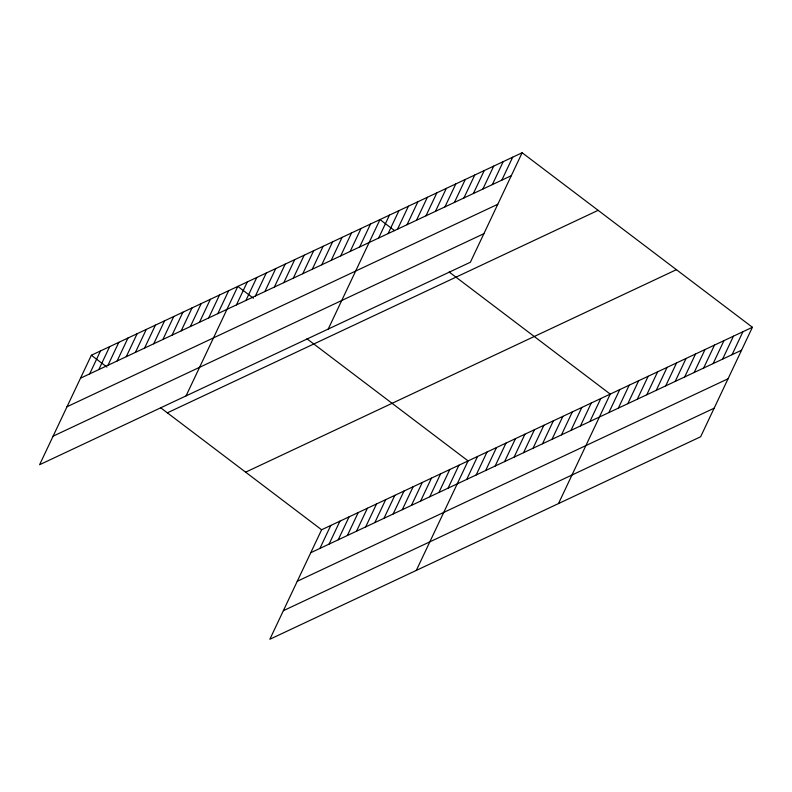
<?xml version="1.0" encoding="UTF-8"?>
<svg xmlns="http://www.w3.org/2000/svg" width="792" height="792" viewBox="0 0 792 792"><rect width="100%" height="100%" fill="white"/><g stroke="black" fill="none" stroke-linecap="round" stroke-linejoin="round"><path stroke-width="1.19" d="M522.146 152.747L91.357 355.242L39.6 464.726L470.389 262.231L522.146 152.747L752.4 327.274L700.643 436.758L269.854 639.253L321.611 529.769L752.4 327.274M89.664 373.883L100.505 350.935M98.812 369.587L109.662 346.639M107.969 365.28L118.82 342.332M117.127 360.974L127.967 338.036M126.274 356.677L137.125 333.729M135.432 352.371L146.282 329.423M144.59 348.064L155.43 325.126M153.737 343.768L164.588 320.819M162.895 339.461L173.745 316.513M172.052 335.155L182.893 312.216M181.2 330.858L192.05 307.91M190.357 326.552L201.208 303.603M199.515 322.255L210.355 299.307M208.662 317.948L219.513 295M217.82 313.642L228.67 290.694M186.07 395.881L237.818 286.397L253.41 298.208M236.452 304.89L247.302 281.942M245.926 300.435L256.776 277.487M255.41 295.98L266.251 273.032M264.884 291.525L275.735 268.577M274.359 287.07L285.209 264.122M283.843 282.615L294.683 259.667M293.317 278.16L304.168 255.212M302.792 273.705L313.642 250.757M312.276 269.25L323.116 246.302M321.75 264.795L332.6 241.847M331.224 260.34L342.075 237.392M340.708 255.885L351.549 232.937M350.183 251.43L361.033 228.482M359.657 246.975L370.507 224.027M328.235 329.056L379.982 219.572L394.594 230.65M378.616 238.065L389.466 215.117M388.09 233.61L398.94 210.662M397.574 229.155L408.415 206.207M407.048 224.7L417.889 201.752M416.523 220.245L427.373 197.297M425.997 215.79L436.847 192.842M435.481 211.335L446.322 188.387M444.955 206.88L455.806 183.932M454.43 202.425L465.28 179.477M463.914 197.97L474.755 175.022M473.388 193.515L484.239 170.567M482.863 189.06L493.713 166.112M319.918 548.411L330.759 525.462M492.347 184.605L503.187 161.657M329.066 544.104L339.917 521.156M501.821 180.15L512.672 157.202M338.224 539.807L349.074 516.859M347.381 535.501L358.222 512.553M356.529 531.194L367.379 508.256M365.686 526.898L376.537 503.95M374.844 522.591L385.684 499.643M383.991 518.285L394.842 495.346M393.149 513.988L403.999 491.04M402.306 509.682L413.147 486.733M411.454 505.375L422.304 482.437M420.611 501.079L431.462 478.13M429.769 496.772L440.609 473.824M438.926 492.476L449.767 469.527M448.074 488.169L458.924 465.221M416.325 570.398L468.082 460.914L306.989 338.818M466.706 479.407L477.556 456.459M476.19 474.952L487.03 452.004M485.664 470.498L496.505 447.549M495.139 466.043L505.989 443.104M504.613 461.587L515.463 438.649M514.097 457.132L524.938 434.194M523.571 452.678L534.422 429.739M533.046 448.222L543.896 425.284M542.53 443.767L553.37 420.829M552.004 439.312L562.855 416.374M561.478 434.858L572.329 411.919M570.963 430.402L581.803 407.464M580.437 425.947L591.287 403.009M589.911 421.493L600.762 398.554M558.489 503.583L610.236 394.099L449.153 271.993M608.87 412.592L619.72 389.644M618.344 408.137L629.194 385.189M627.828 403.682L638.669 380.734M637.303 399.227L648.153 376.279M646.777 394.772L657.627 371.824M656.261 390.317L667.102 367.369M665.735 385.862L676.576 362.914M675.21 381.407L686.06 358.459M684.684 376.952L695.534 354.004M694.168 372.497L705.009 349.549M703.643 368.042L714.493 345.094M713.117 363.587L723.967 340.639M722.601 359.132L733.442 336.184M732.075 354.677L742.926 331.729M80.507 378.19L511.295 175.695M67.003 406.742L497.802 204.257M53.104 436.164L483.892 233.68M167.34 412.84L598.128 210.345M245.619 472.171L676.418 269.676M310.761 552.717L741.55 350.222M297.257 581.269L728.056 378.774M283.358 610.691L714.146 408.197M91.357 355.242L106.94 367.052M160.519 407.662L321.611 529.769"/></g></svg>
